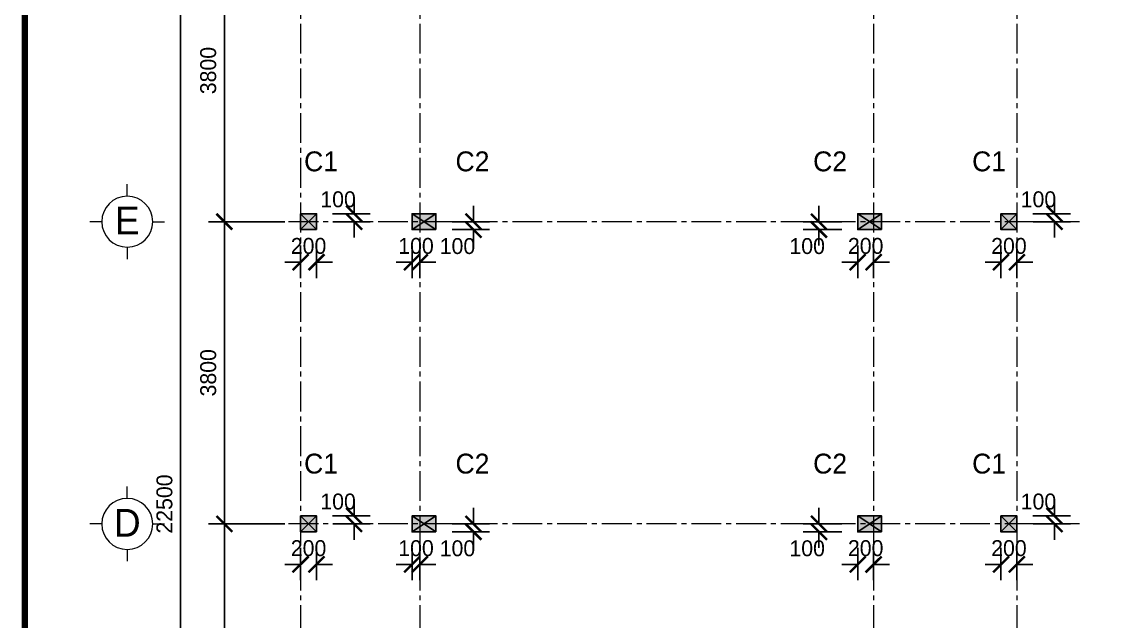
# Model space of a CAD drawing. Header units: inches. Extents: x 566748 to 757280, y 592180 to 740680.
# Drawn here: x 610508 to 624112, y 725600 to 733140 of the extents above; entities that cross this region are included whole.
import ezdxf
from ezdxf.enums import TextEntityAlignment as Align

# ---------------------------------------------------------------- set-up
doc = ezdxf.new("R2010")
doc.units = ezdxf.units.IN
doc.header["$MEASUREMENT"] = 0
doc.linetypes.add('ACAD_ISO10W100', pattern=[18, 12, -3, 0, -3])
doc.linetypes.add('CENTER2', pattern=[1.125, 0.75, -0.125, 0.125, -0.125])
for name, color, linetype in [('cot', 123, 'Continuous'), ('LAYER7', 7, 'Continuous'), ('TEXT', 4, 'Continuous')]:
    doc.layers.add(name, color=color, linetype=linetype)
for name, color, linetype, lineweight in [('NET GHI CHU', 7, 'Continuous', 13), ('NET KICH THUOC', 9, 'Continuous', 13), ('NET TRUC', 8, 'ACAD_ISO10W100', 9)]:
    doc.layers.add(name, color=color, linetype=linetype, lineweight=lineweight)
doc.styles.add('chu dan', font='Fonts5.ttf', dxfattribs={"height": 350})
doc.styles.add('DIM', font='Fonts5.ttf')
doc.styles.add('VNAVO', font='VARIALN.TTF', dxfattribs={"width": 1.1})
doc.dimstyles.new('M 1-100', dxfattribs={"dimtxt": 200, "dimasz": 200, "dimexe": 200, "dimexo": 200, "dimgap": 100, "dimtad": 1, "dimtoh": 1, "dimdec": 0, "dimzin": 0, "dimdsep": 46, "dimtxsty": 'DIM', "dimblk": 'ARCHTICK', "dimcen": 200, "dimdle": 200, "dimadec": 0, "dimazin": 0, "dimtfac": 1, "dimtdec": 0, "dimtix": 1, "dimtofl": 0, "dimtmove": 2, "dimatfit": 3, "dimfxl": 1, "dimtolj": 1, "dimtzin": 0, "dimarcsym": 0})

# ---------------------------------------------------------------- blocks, each defined once
blk = doc.blocks.new('_ArchTick')
at = {"color": 0, "linetype": 'ByBlock', "const_width": 0.15}
blk.add_lwpolyline([(-0.5, -0.5), (0.5, 0.5)], dxfattribs=at)
blk = doc.blocks.new('*D178')
at = {"layer": 'Defpoints', "color": 0}
for p in [(613055, 726825), (614013, 726825), (614013, 723025)]:
    blk.add_point(p, dxfattribs=at)
at = {"layer": 'NET KICH THUOC', "color": 0, "lineweight": -2}
for p, q in [((613055, 722825), (613055, 727025)), ((613813, 726825), (612855, 726825)), ((613813, 723025), (612855, 723025))]:
    blk.add_line(p, q, dxfattribs=at)
at = {"layer": 'NET KICH THUOC', "color": 0, "lineweight": -2, "xscale": 200, "yscale": 200, "zscale": 200}
for p, rotation in [((613055, 726825), 90), ((613055, 723025), 270)]:
    blk.add_blockref('_ArchTick', p, dxfattribs=dict(at, rotation=rotation))
at = {"layer": 'NET KICH THUOC', "color": 0, "insert": (612853, 724925), "char_height": 200, "attachment_point": 5, "rotation": 90, "style": 'DIM'}
blk.add_mtext('\\A1;3800', dxfattribs=at)
blk = doc.blocks.new('*D179')
at = {"layer": 'Defpoints', "color": 0}
for p in [(613055, 730625), (614013, 730625), (614013, 726825)]:
    blk.add_point(p, dxfattribs=at)
at = {"layer": 'NET KICH THUOC', "color": 0, "lineweight": -2}
for p, q in [((613055, 726625), (613055, 730825)), ((613813, 730625), (612855, 730625)), ((613813, 726825), (612855, 726825))]:
    blk.add_line(p, q, dxfattribs=at)
at = {"layer": 'NET KICH THUOC', "color": 0, "lineweight": -2, "xscale": 200, "yscale": 200, "zscale": 200}
for p, rotation in [((613055, 730625), 90), ((613055, 726825), 270)]:
    blk.add_blockref('_ArchTick', p, dxfattribs=dict(at, rotation=rotation))
at = {"layer": 'NET KICH THUOC', "color": 0, "insert": (612853, 728725), "char_height": 200, "attachment_point": 5, "rotation": 90, "style": 'DIM'}
blk.add_mtext('\\A1;3800', dxfattribs=at)
blk = doc.blocks.new('*D180')
at = {"layer": 'Defpoints', "color": 0}
for p in [(613055, 734425), (614013, 734425), (614013, 730625)]:
    blk.add_point(p, dxfattribs=at)
at = {"layer": 'NET KICH THUOC', "color": 0, "lineweight": -2}
for p, q in [((613055, 730425), (613055, 734625)), ((613813, 734425), (612855, 734425)), ((613813, 730625), (612855, 730625))]:
    blk.add_line(p, q, dxfattribs=at)
at = {"layer": 'NET KICH THUOC', "color": 0, "lineweight": -2, "xscale": 200, "yscale": 200, "zscale": 200}
for p, rotation in [((613055, 734425), 90), ((613055, 730625), 270)]:
    blk.add_blockref('_ArchTick', p, dxfattribs=dict(at, rotation=rotation))
at = {"layer": 'NET KICH THUOC', "color": 0, "insert": (612853, 732525), "char_height": 200, "attachment_point": 5, "rotation": 90, "style": 'DIM'}
blk.add_mtext('\\A1;3800', dxfattribs=at)
blk = doc.blocks.new('*D182')
at = {"layer": 'Defpoints', "color": 0}
for p in [(614013, 738325), (612505, 715825), (614013, 715825)]:
    blk.add_point(p, dxfattribs=at)
at = {"layer": 'NET KICH THUOC', "color": 0, "lineweight": -2}
for p, q in [((612505, 738525), (612505, 715625)), ((613813, 738325), (612305, 738325)), ((613813, 715825), (612305, 715825))]:
    blk.add_line(p, q, dxfattribs=at)
at = {"layer": 'NET KICH THUOC', "color": 0, "lineweight": -2, "xscale": 200, "yscale": 200, "zscale": 200}
for p, rotation in [((612505, 738325), 90), ((612505, 715825), 270)]:
    blk.add_blockref('_ArchTick', p, dxfattribs=dict(at, rotation=rotation))
at = {"layer": 'NET KICH THUOC', "color": 0, "insert": (612303, 727075), "char_height": 200, "attachment_point": 5, "rotation": 90, "style": 'DIM'}
blk.add_mtext('\\A1;22500', dxfattribs=at)
blk = doc.blocks.new('*D207')
at = {"layer": 'Defpoints', "color": 0}
for p in [(614013, 726725), (614213, 726725), (614213, 726316)]:
    blk.add_point(p, dxfattribs=at)
at = {"layer": 'NET KICH THUOC', "color": 0, "lineweight": -2}
for p, q in [((614013, 726525), (614013, 726116)), ((614213, 726525), (614213, 726116)), ((614013, 726316), (613813, 726316)), ((614213, 726316), (614413, 726316))]:
    blk.add_line(p, q, dxfattribs=at)
at = {"layer": 'NET KICH THUOC', "color": 0, "lineweight": -2, "xscale": 200, "yscale": 200, "zscale": 200}
blk.add_blockref('_ArchTick', (614013, 726316), dxfattribs=at)
at = {"layer": 'NET KICH THUOC', "color": 0, "lineweight": -2, "xscale": 200, "yscale": 200, "zscale": 200, "rotation": 180}
blk.add_blockref('_ArchTick', (614213, 726316), dxfattribs=at)
at = {"layer": 'NET KICH THUOC', "color": 0, "insert": (614113, 726519), "char_height": 200, "attachment_point": 5, "style": 'DIM'}
blk.add_mtext('\\A1;200', dxfattribs=at)
blk = doc.blocks.new('*D208')
at = {"layer": 'Defpoints', "color": 0}
for p in [(614213, 726925), (614686, 726925), (614218, 726825)]:
    blk.add_point(p, dxfattribs=at)
at = {"layer": 'NET KICH THUOC', "color": 0, "lineweight": -2}
for p, q in [((614686, 726925), (614686, 727125)), ((614413, 726925), (614886, 726925)), ((614418, 726825), (614886, 726825)), ((614686, 726825), (614686, 726625))]:
    blk.add_line(p, q, dxfattribs=at)
at = {"layer": 'NET KICH THUOC', "color": 0, "lineweight": -2, "xscale": 200, "yscale": 200, "zscale": 200}
for p, rotation in [((614686, 726925), 270), ((614686, 726825), 90)]:
    blk.add_blockref('_ArchTick', p, dxfattribs=dict(at, rotation=rotation))
at = {"layer": 'NET KICH THUOC', "color": 0, "insert": (614484, 727105), "char_height": 200, "attachment_point": 5, "style": 'DIM'}
blk.add_mtext('\\A1;100', dxfattribs=at)
blk = doc.blocks.new('*D209')
at = {"layer": 'Defpoints', "color": 0}
for p in [(615413, 726725), (615512, 726725), (615512, 726316)]:
    blk.add_point(p, dxfattribs=at)
at = {"layer": 'NET KICH THUOC', "color": 0, "lineweight": -2}
for p, q in [((615413, 726525), (615413, 726116)), ((615512, 726525), (615512, 726116)), ((615413, 726316), (615213, 726316)), ((615512, 726316), (615712, 726316))]:
    blk.add_line(p, q, dxfattribs=at)
at = {"layer": 'NET KICH THUOC', "color": 0, "lineweight": -2, "xscale": 200, "yscale": 200, "zscale": 200}
blk.add_blockref('_ArchTick', (615413, 726316), dxfattribs=at)
at = {"layer": 'NET KICH THUOC', "color": 0, "lineweight": -2, "xscale": 200, "yscale": 200, "zscale": 200, "rotation": 180}
blk.add_blockref('_ArchTick', (615512, 726316), dxfattribs=at)
at = {"layer": 'NET KICH THUOC', "color": 0, "insert": (615463, 726519), "char_height": 200, "attachment_point": 5, "style": 'DIM'}
blk.add_mtext('\\A1;100', dxfattribs=at)
blk = doc.blocks.new('*D210')
at = {"layer": 'Defpoints', "color": 0}
for p in [(615718, 726825), (615718, 726725), (616186, 726825)]:
    blk.add_point(p, dxfattribs=at)
at = {"layer": 'NET KICH THUOC', "color": 0, "lineweight": -2}
for p, q in [((616186, 726825), (616186, 727025)), ((615918, 726825), (616386, 726825)), ((615918, 726725), (616386, 726725)), ((616186, 726725), (616186, 726525))]:
    blk.add_line(p, q, dxfattribs=at)
at = {"layer": 'NET KICH THUOC', "color": 0, "lineweight": -2, "xscale": 200, "yscale": 200, "zscale": 200}
for p, rotation in [((616186, 726825), 270), ((616186, 726725), 90)]:
    blk.add_blockref('_ArchTick', p, dxfattribs=dict(at, rotation=rotation))
at = {"layer": 'NET KICH THUOC', "color": 0, "insert": (615984, 726517), "char_height": 200, "attachment_point": 5, "style": 'DIM'}
blk.add_mtext('\\A1;100', dxfattribs=at)
blk = doc.blocks.new('*D211')
at = {"layer": 'Defpoints', "color": 0}
for p in [(621013, 726725), (621213, 726725), (621213, 726316)]:
    blk.add_point(p, dxfattribs=at)
at = {"layer": 'NET KICH THUOC', "color": 0, "lineweight": -2}
for p, q in [((621013, 726525), (621013, 726116)), ((621213, 726525), (621213, 726116)), ((621013, 726316), (620813, 726316)), ((621213, 726316), (621413, 726316))]:
    blk.add_line(p, q, dxfattribs=at)
at = {"layer": 'NET KICH THUOC', "color": 0, "lineweight": -2, "xscale": 200, "yscale": 200, "zscale": 200}
blk.add_blockref('_ArchTick', (621013, 726316), dxfattribs=at)
at = {"layer": 'NET KICH THUOC', "color": 0, "lineweight": -2, "xscale": 200, "yscale": 200, "zscale": 200, "rotation": 180}
blk.add_blockref('_ArchTick', (621213, 726316), dxfattribs=at)
at = {"layer": 'NET KICH THUOC', "color": 0, "insert": (621113, 726519), "char_height": 200, "attachment_point": 5, "style": 'DIM'}
blk.add_mtext('\\A1;200', dxfattribs=at)
blk = doc.blocks.new('*D212')
at = {"layer": 'Defpoints', "color": 0}
for p in [(622813, 726725), (623013, 726725), (623013, 726316)]:
    blk.add_point(p, dxfattribs=at)
at = {"layer": 'NET KICH THUOC', "color": 0, "lineweight": -2}
for p, q in [((622813, 726525), (622813, 726116)), ((623013, 726525), (623013, 726116)), ((622813, 726316), (622613, 726316)), ((623013, 726316), (623213, 726316))]:
    blk.add_line(p, q, dxfattribs=at)
at = {"layer": 'NET KICH THUOC', "color": 0, "lineweight": -2, "xscale": 200, "yscale": 200, "zscale": 200}
blk.add_blockref('_ArchTick', (622813, 726316), dxfattribs=at)
at = {"layer": 'NET KICH THUOC', "color": 0, "lineweight": -2, "xscale": 200, "yscale": 200, "zscale": 200, "rotation": 180}
blk.add_blockref('_ArchTick', (623013, 726316), dxfattribs=at)
at = {"layer": 'NET KICH THUOC', "color": 0, "insert": (622913, 726519), "char_height": 200, "attachment_point": 5, "style": 'DIM'}
blk.add_mtext('\\A1;200', dxfattribs=at)
blk = doc.blocks.new('*D213')
at = {"layer": 'Defpoints', "color": 0}
for p in [(623013, 726925), (623486, 726925), (623018, 726825)]:
    blk.add_point(p, dxfattribs=at)
at = {"layer": 'NET KICH THUOC', "color": 0, "lineweight": -2}
for p, q in [((623486, 726925), (623486, 727125)), ((623213, 726925), (623686, 726925)), ((623218, 726825), (623686, 726825)), ((623486, 726825), (623486, 726625))]:
    blk.add_line(p, q, dxfattribs=at)
at = {"layer": 'NET KICH THUOC', "color": 0, "lineweight": -2, "xscale": 200, "yscale": 200, "zscale": 200}
for p, rotation in [((623486, 726925), 270), ((623486, 726825), 90)]:
    blk.add_blockref('_ArchTick', p, dxfattribs=dict(at, rotation=rotation))
at = {"layer": 'NET KICH THUOC', "color": 0, "insert": (623284, 727105), "char_height": 200, "attachment_point": 5, "style": 'DIM'}
blk.add_mtext('\\A1;100', dxfattribs=at)
blk = doc.blocks.new('*D214')
at = {"layer": 'Defpoints', "color": 0}
for p in [(620526, 726825), (621013, 726825), (621013, 726725)]:
    blk.add_point(p, dxfattribs=at)
at = {"layer": 'NET KICH THUOC', "color": 0, "lineweight": -2}
for p, q in [((620526, 726825), (620526, 727025)), ((620813, 726825), (620326, 726825)), ((620813, 726725), (620326, 726725)), ((620526, 726725), (620526, 726525))]:
    blk.add_line(p, q, dxfattribs=at)
at = {"layer": 'NET KICH THUOC', "color": 0, "lineweight": -2, "xscale": 200, "yscale": 200, "zscale": 200}
for p, rotation in [((620526, 726825), 270), ((620526, 726725), 90)]:
    blk.add_blockref('_ArchTick', p, dxfattribs=dict(at, rotation=rotation))
at = {"layer": 'NET KICH THUOC', "color": 0, "insert": (620378, 726517), "char_height": 200, "attachment_point": 5, "style": 'DIM'}
blk.add_mtext('\\A1;100', dxfattribs=at)
blk = doc.blocks.new('*D215')
at = {"layer": 'Defpoints', "color": 0}
for p in [(614013, 730525), (614213, 730525), (614213, 730116)]:
    blk.add_point(p, dxfattribs=at)
at = {"layer": 'NET KICH THUOC', "color": 0, "lineweight": -2}
for p, q in [((614013, 730325), (614013, 729916)), ((614213, 730325), (614213, 729916)), ((614013, 730116), (613813, 730116)), ((614213, 730116), (614413, 730116))]:
    blk.add_line(p, q, dxfattribs=at)
at = {"layer": 'NET KICH THUOC', "color": 0, "lineweight": -2, "xscale": 200, "yscale": 200, "zscale": 200}
blk.add_blockref('_ArchTick', (614013, 730116), dxfattribs=at)
at = {"layer": 'NET KICH THUOC', "color": 0, "lineweight": -2, "xscale": 200, "yscale": 200, "zscale": 200, "rotation": 180}
blk.add_blockref('_ArchTick', (614213, 730116), dxfattribs=at)
at = {"layer": 'NET KICH THUOC', "color": 0, "insert": (614113, 730319), "char_height": 200, "attachment_point": 5, "style": 'DIM'}
blk.add_mtext('\\A1;200', dxfattribs=at)
blk = doc.blocks.new('*D216')
at = {"layer": 'Defpoints', "color": 0}
for p in [(614213, 730725), (614686, 730725), (614218, 730625)]:
    blk.add_point(p, dxfattribs=at)
at = {"layer": 'NET KICH THUOC', "color": 0, "lineweight": -2}
for p, q in [((614686, 730725), (614686, 730925)), ((614413, 730725), (614886, 730725)), ((614418, 730625), (614886, 730625)), ((614686, 730625), (614686, 730425))]:
    blk.add_line(p, q, dxfattribs=at)
at = {"layer": 'NET KICH THUOC', "color": 0, "lineweight": -2, "xscale": 200, "yscale": 200, "zscale": 200}
for p, rotation in [((614686, 730725), 270), ((614686, 730625), 90)]:
    blk.add_blockref('_ArchTick', p, dxfattribs=dict(at, rotation=rotation))
at = {"layer": 'NET KICH THUOC', "color": 0, "insert": (614484, 730905), "char_height": 200, "attachment_point": 5, "style": 'DIM'}
blk.add_mtext('\\A1;100', dxfattribs=at)
blk = doc.blocks.new('*D217')
at = {"layer": 'Defpoints', "color": 0}
for p in [(615413, 730525), (615512, 730525), (615512, 730116)]:
    blk.add_point(p, dxfattribs=at)
at = {"layer": 'NET KICH THUOC', "color": 0, "lineweight": -2}
for p, q in [((615413, 730325), (615413, 729916)), ((615512, 730325), (615512, 729916)), ((615413, 730116), (615213, 730116)), ((615512, 730116), (615712, 730116))]:
    blk.add_line(p, q, dxfattribs=at)
at = {"layer": 'NET KICH THUOC', "color": 0, "lineweight": -2, "xscale": 200, "yscale": 200, "zscale": 200}
blk.add_blockref('_ArchTick', (615413, 730116), dxfattribs=at)
at = {"layer": 'NET KICH THUOC', "color": 0, "lineweight": -2, "xscale": 200, "yscale": 200, "zscale": 200, "rotation": 180}
blk.add_blockref('_ArchTick', (615512, 730116), dxfattribs=at)
at = {"layer": 'NET KICH THUOC', "color": 0, "insert": (615463, 730319), "char_height": 200, "attachment_point": 5, "style": 'DIM'}
blk.add_mtext('\\A1;100', dxfattribs=at)
blk = doc.blocks.new('*D218')
at = {"layer": 'Defpoints', "color": 0}
for p in [(615718, 730625), (615718, 730525), (616186, 730625)]:
    blk.add_point(p, dxfattribs=at)
at = {"layer": 'NET KICH THUOC', "color": 0, "lineweight": -2}
for p, q in [((616186, 730625), (616186, 730825)), ((615918, 730625), (616386, 730625)), ((615918, 730525), (616386, 730525)), ((616186, 730525), (616186, 730325))]:
    blk.add_line(p, q, dxfattribs=at)
at = {"layer": 'NET KICH THUOC', "color": 0, "lineweight": -2, "xscale": 200, "yscale": 200, "zscale": 200}
for p, rotation in [((616186, 730625), 270), ((616186, 730525), 90)]:
    blk.add_blockref('_ArchTick', p, dxfattribs=dict(at, rotation=rotation))
at = {"layer": 'NET KICH THUOC', "color": 0, "insert": (615984, 730317), "char_height": 200, "attachment_point": 5, "style": 'DIM'}
blk.add_mtext('\\A1;100', dxfattribs=at)
blk = doc.blocks.new('*D219')
at = {"layer": 'Defpoints', "color": 0}
for p in [(621013, 730525), (621213, 730525), (621213, 730116)]:
    blk.add_point(p, dxfattribs=at)
at = {"layer": 'NET KICH THUOC', "color": 0, "lineweight": -2}
for p, q in [((621013, 730325), (621013, 729916)), ((621213, 730325), (621213, 729916)), ((621013, 730116), (620813, 730116)), ((621213, 730116), (621413, 730116))]:
    blk.add_line(p, q, dxfattribs=at)
at = {"layer": 'NET KICH THUOC', "color": 0, "lineweight": -2, "xscale": 200, "yscale": 200, "zscale": 200}
blk.add_blockref('_ArchTick', (621013, 730116), dxfattribs=at)
at = {"layer": 'NET KICH THUOC', "color": 0, "lineweight": -2, "xscale": 200, "yscale": 200, "zscale": 200, "rotation": 180}
blk.add_blockref('_ArchTick', (621213, 730116), dxfattribs=at)
at = {"layer": 'NET KICH THUOC', "color": 0, "insert": (621113, 730319), "char_height": 200, "attachment_point": 5, "style": 'DIM'}
blk.add_mtext('\\A1;200', dxfattribs=at)
blk = doc.blocks.new('*D220')
at = {"layer": 'Defpoints', "color": 0}
for p in [(622813, 730525), (623013, 730525), (623013, 730116)]:
    blk.add_point(p, dxfattribs=at)
at = {"layer": 'NET KICH THUOC', "color": 0, "lineweight": -2}
for p, q in [((622813, 730325), (622813, 729916)), ((623013, 730325), (623013, 729916)), ((622813, 730116), (622613, 730116)), ((623013, 730116), (623213, 730116))]:
    blk.add_line(p, q, dxfattribs=at)
at = {"layer": 'NET KICH THUOC', "color": 0, "lineweight": -2, "xscale": 200, "yscale": 200, "zscale": 200}
blk.add_blockref('_ArchTick', (622813, 730116), dxfattribs=at)
at = {"layer": 'NET KICH THUOC', "color": 0, "lineweight": -2, "xscale": 200, "yscale": 200, "zscale": 200, "rotation": 180}
blk.add_blockref('_ArchTick', (623013, 730116), dxfattribs=at)
at = {"layer": 'NET KICH THUOC', "color": 0, "insert": (622913, 730319), "char_height": 200, "attachment_point": 5, "style": 'DIM'}
blk.add_mtext('\\A1;200', dxfattribs=at)
blk = doc.blocks.new('*D221')
at = {"layer": 'Defpoints', "color": 0}
for p in [(623013, 730725), (623486, 730725), (623018, 730625)]:
    blk.add_point(p, dxfattribs=at)
at = {"layer": 'NET KICH THUOC', "color": 0, "lineweight": -2}
for p, q in [((623486, 730725), (623486, 730925)), ((623213, 730725), (623686, 730725)), ((623218, 730625), (623686, 730625)), ((623486, 730625), (623486, 730425))]:
    blk.add_line(p, q, dxfattribs=at)
at = {"layer": 'NET KICH THUOC', "color": 0, "lineweight": -2, "xscale": 200, "yscale": 200, "zscale": 200}
for p, rotation in [((623486, 730725), 270), ((623486, 730625), 90)]:
    blk.add_blockref('_ArchTick', p, dxfattribs=dict(at, rotation=rotation))
at = {"layer": 'NET KICH THUOC', "color": 0, "insert": (623284, 730905), "char_height": 200, "attachment_point": 5, "style": 'DIM'}
blk.add_mtext('\\A1;100', dxfattribs=at)
blk = doc.blocks.new('*D222')
at = {"layer": 'Defpoints', "color": 0}
for p in [(620526, 730625), (621013, 730625), (621013, 730525)]:
    blk.add_point(p, dxfattribs=at)
at = {"layer": 'NET KICH THUOC', "color": 0, "lineweight": -2}
for p, q in [((620526, 730625), (620526, 730825)), ((620813, 730625), (620326, 730625)), ((620813, 730525), (620326, 730525)), ((620526, 730525), (620526, 730325))]:
    blk.add_line(p, q, dxfattribs=at)
at = {"layer": 'NET KICH THUOC', "color": 0, "lineweight": -2, "xscale": 200, "yscale": 200, "zscale": 200}
for p, rotation in [((620526, 730625), 270), ((620526, 730525), 90)]:
    blk.add_blockref('_ArchTick', p, dxfattribs=dict(at, rotation=rotation))
at = {"layer": 'NET KICH THUOC', "color": 0, "insert": (620378, 730317), "char_height": 200, "attachment_point": 5, "style": 'DIM'}
blk.add_mtext('\\A1;100', dxfattribs=at)
blk = doc.blocks.new('TRM')
at = {"layer": 'NET GHI CHU', "linetype": 'Continuous', "ltscale": 400}
for p, q in [((0, -150), (0, 0)), ((-320, -470), (-470, -470)), ((320, -470), (470, -470)), ((0, -790), (0, -940))]:
    blk.add_line(p, q, dxfattribs=at)
blk.add_circle((0, -470), 320, dxfattribs=at)
at = {"layer": 'NET GHI CHU', "style": 'chu dan'}
blk.add_attdef('TR', text='', height=350, dxfattribs=at).set_placement((0, -470), align=Align.MIDDLE_CENTER)

msp = doc.modelspace()

# ---------------------------------------------------------------- hatches: boundary and pattern name
at = {"layer": 'cot', "ltscale": 5}
h = msp.add_hatch(color=256, dxfattribs=at)
h.paths.add_polyline_path([(614112.9, 730625), (614012.9, 730725), (614012.9, 730525)])
h.paths.add_polyline_path([(614112.9, 730625), (614012.9, 730525), (614212.9, 730525)])
h.paths.add_polyline_path([(614212.9, 730725), (614112.9, 730625), (614212.9, 730525)])
h.paths.add_polyline_path([(614212.9, 730725), (614012.9, 730725), (614112.9, 730625)])
h = msp.add_hatch(color=256, dxfattribs=at)
h.paths.add_polyline_path([(615412.9, 730725), (615412.9, 730525), (615562.9, 730625)])
h.paths.add_polyline_path([(615562.9, 730625), (615712.9, 730725), (615412.9, 730725)])
h.paths.add_polyline_path([(615412.9, 730525), (615712.9, 730525), (615562.9, 730625)])
h.paths.add_polyline_path([(615562.9, 730625), (615712.9, 730525), (615712.9, 730725)])
h = msp.add_hatch(color=256, dxfattribs=at)
h.paths.add_polyline_path([(621012.9, 730725), (621012.9, 730525), (621162.9, 730625)])
h.paths.add_polyline_path([(621162.9, 730625), (621312.9, 730725), (621012.9, 730725)])
h.paths.add_polyline_path([(621012.9, 730525), (621312.9, 730525), (621162.9, 730625)])
h.paths.add_polyline_path([(621162.9, 730625), (621312.9, 730525), (621312.9, 730725)])
h = msp.add_hatch(color=256, dxfattribs=at)
h.paths.add_polyline_path([(622912.9, 730625), (622812.9, 730725), (622812.9, 730525)])
h.paths.add_polyline_path([(622912.9, 730625), (622812.9, 730525), (623012.9, 730525)])
h.paths.add_polyline_path([(623012.9, 730725), (622912.9, 730625), (623012.9, 730525)])
h.paths.add_polyline_path([(623012.9, 730725), (622812.9, 730725), (622912.9, 730625)])
h = msp.add_hatch(color=256, dxfattribs=at)
h.paths.add_polyline_path([(622912.9, 730625), (622812.9, 730725), (622812.9, 730525)])
h.paths.add_polyline_path([(622912.9, 730625), (622812.9, 730525), (623012.9, 730525)])
h.paths.add_polyline_path([(623012.9, 730725), (622912.9, 730625), (623012.9, 730525)])
h.paths.add_polyline_path([(623012.9, 730725), (622812.9, 730725), (622912.9, 730625)])
h = msp.add_hatch(color=256, dxfattribs=at)
h.paths.add_polyline_path([(614112.9, 726825), (614012.9, 726925), (614012.9, 726725)])
h.paths.add_polyline_path([(614112.9, 726825), (614012.9, 726725), (614212.9, 726725)])
h.paths.add_polyline_path([(614212.9, 726925), (614112.9, 726825), (614212.9, 726725)])
h.paths.add_polyline_path([(614212.9, 726925), (614012.9, 726925), (614112.9, 726825)])
h = msp.add_hatch(color=256, dxfattribs=at)
h.paths.add_polyline_path([(615412.9, 726925), (615412.9, 726725), (615562.9, 726825)])
h.paths.add_polyline_path([(615562.9, 726825), (615712.9, 726925), (615412.9, 726925)])
h.paths.add_polyline_path([(615412.9, 726725), (615712.9, 726725), (615562.9, 726825)])
h.paths.add_polyline_path([(615562.9, 726825), (615712.9, 726725), (615712.9, 726925)])
h = msp.add_hatch(color=256, dxfattribs=at)
h.paths.add_polyline_path([(621012.9, 726925), (621012.9, 726725), (621162.9, 726825)])
h.paths.add_polyline_path([(621162.9, 726825), (621312.9, 726925), (621012.9, 726925)])
h.paths.add_polyline_path([(621012.9, 726725), (621312.9, 726725), (621162.9, 726825)])
h.paths.add_polyline_path([(621162.9, 726825), (621312.9, 726725), (621312.9, 726925)])
h = msp.add_hatch(color=256, dxfattribs=at)
h.paths.add_polyline_path([(622912.9, 726825), (622812.9, 726925), (622812.9, 726725)])
h.paths.add_polyline_path([(622912.9, 726825), (622812.9, 726725), (623012.9, 726725)])
h.paths.add_polyline_path([(623012.9, 726925), (622912.9, 726825), (623012.9, 726725)])
h.paths.add_polyline_path([(623012.9, 726925), (622812.9, 726925), (622912.9, 726825)])
h = msp.add_hatch(color=256, dxfattribs=at)
h.paths.add_polyline_path([(622912.9, 726825), (622812.9, 726925), (622812.9, 726725)])
h.paths.add_polyline_path([(622912.9, 726825), (622812.9, 726725), (623012.9, 726725)])
h.paths.add_polyline_path([(623012.9, 726925), (622912.9, 726825), (623012.9, 726725)])
h.paths.add_polyline_path([(623012.9, 726925), (622812.9, 726925), (622912.9, 726825)])

# ---------------------------------------------------------------- linework, layer by layer
for p, q in [((614012.9, 730525), (614212.9, 730725)), ((614012.9, 730725), (614212.9, 730525)), ((615412.9, 730525), (615712.9, 730725)), ((615412.9, 730725), (615712.9, 730525)), ((621012.9, 730525), (621312.9, 730725)), ((621012.9, 730725), (621312.9, 730525)), ((622812.9, 730525), (623012.9, 730725)), ((622812.9, 730725), (623012.9, 730525)), ((622812.9, 730525), (623012.9, 730725)), ((622812.9, 730725), (623012.9, 730525)), ((614012.9, 726725), (614212.9, 726925)), ((614012.9, 726925), (614212.9, 726725)), ((615412.9, 726725), (615712.9, 726925)), ((615412.9, 726925), (615712.9, 726725)), ((621012.9, 726725), (621312.9, 726925)), ((621012.9, 726925), (621312.9, 726725)), ((622812.9, 726725), (623012.9, 726925)), ((622812.9, 726925), (623012.9, 726725)), ((622812.9, 726725), (623012.9, 726925)), ((622812.9, 726925), (623012.9, 726725))]:
    msp.add_line(p, q, dxfattribs=at)
for points in [[(614212.9, 730525), (614212.9, 730725), (614012.9, 730725), (614012.9, 730525)], [(615712.9, 730525), (615712.9, 730725), (615412.9, 730725), (615412.9, 730525)], [(621312.9, 730525), (621312.9, 730725), (621012.9, 730725), (621012.9, 730525)], [(623012.9, 730525), (623012.9, 730725), (622812.9, 730725), (622812.9, 730525)], [(623012.9, 730525), (623012.9, 730725), (622812.9, 730725), (622812.9, 730525)], [(614212.9, 726725), (614212.9, 726925), (614012.9, 726925), (614012.9, 726725)], [(615712.9, 726725), (615712.9, 726925), (615412.9, 726925), (615412.9, 726725)], [(621312.9, 726725), (621312.9, 726925), (621012.9, 726925), (621012.9, 726725)], [(623012.9, 726725), (623012.9, 726925), (622812.9, 726925), (622812.9, 726725)], [(623012.9, 726725), (623012.9, 726925), (622812.9, 726925), (622812.9, 726725)]]:
    msp.add_lwpolyline(points, close=True, dxfattribs=at)
at = {"layer": 'LAYER7', "linetype": 'Continuous', "const_width": 80}
msp.add_lwpolyline([(649748.3, 739717.8), (610548.3, 739717.8), (610548.3, 711942.9), (649748.3, 711942.9)], close=True, dxfattribs=at)
at = {"layer": 'NET TRUC', "linetype": 'CENTER2', "ltscale": 500}
for points in [[(614012.9, 739301.9), (614012.9, 714588.9)], [(615512.4, 739301.9), (615512.4, 714588.9)], [(621212.9, 739301.9), (621212.9, 714588.9)], [(623012.9, 739301.9), (623012.9, 714588.9)], [(623798.5, 730625), (612888, 730625)], [(623798.5, 726825), (612888, 726825)]]:
    msp.add_lwpolyline(points, dxfattribs=at)

# ---------------------------------------------------------------- block references
at = {"layer": 'TEXT'}
ref = msp.add_blockref('TRM', (611834.8, 730155), dxfattribs=dict(at, xscale=-1, rotation=180))
ref.add_attrib('TR', 'E', dxfattribs={"height": 350, "style": 'chu dan'}).set_placement((611834.8, 730639.2), align=Align.MIDDLE_CENTER)
ref = msp.add_blockref('TRM', (611834.8, 726355), dxfattribs=dict(at, xscale=-1, rotation=180))
ref.add_attrib('TR', 'D', dxfattribs={"height": 350, "style": 'chu dan'}).set_placement((611834.8, 726839.2), align=Align.MIDDLE_CENTER)

# ---------------------------------------------------------------- texts
at = {"layer": 'TEXT', "linetype": 'Continuous', "ltscale": 0.05, "char_height": 250, "attachment_point": 3, "style": 'VNAVO'}
for s, insert in [('{\\fVNI-Avo|b0|i0|c0|p2;C1}', (614484, 731508.2)), ('{\\fVNI-Avo|b0|i0|c0|p2;C2}', (616386.5, 731508.2)), ('{\\fVNI-Avo|b0|i0|c0|p2;C2}', (620880, 731508.2)), ('{\\fVNI-Avo|b0|i0|c0|p2;C1}', (622877.5, 731508.2)), ('{\\fVNI-Avo|b0|i0|c0|p2;C1}', (614484, 727708.2)), ('{\\fVNI-Avo|b0|i0|c0|p2;C2}', (616386.5, 727708.2)), ('{\\fVNI-Avo|b0|i0|c0|p2;C2}', (620880, 727708.2)), ('{\\fVNI-Avo|b0|i0|c0|p2;C1}', (622877.5, 727708.2))]:
    msp.add_mtext(s, dxfattribs=dict(at, insert=insert))

# ---------------------------------------------------------------- dimensions: what is measured, and where the dimension line sits
at = {"layer": 'NET KICH THUOC'}
for base, p1, p2, angle, picture, middle in [((612504.8, 715825), (614012.9, 738325), (614012.9, 715825), 90, '*D182', (612302.7, 727075)), ((613055.3, 734425), (614012.9, 730625), (614012.9, 734425), 90, '*D180', (612853.2, 732525)), ((613055.3, 730625), (614012.9, 726825), (614012.9, 730625), 90, '*D179', (612853.2, 728725)), ((614212.9, 730116.4), (614012.9, 730525), (614212.9, 730525), 180, '*D215', (614112.9, 730318.5)), ((615512.4399, 730116.4148), (615412.8664, 730525.0488), (615512.4399, 730525.0488), 180, '*D217', (615462.6531, 730318.5481)), ((621212.9, 730116.4), (621012.9, 730525), (621212.9, 730525), 180, '*D219', (621112.9, 730318.5)), ((623012.9, 730116.4), (622812.9, 730525), (623012.9, 730525), 180, '*D220', (622912.9, 730318.5)), ((613055.3, 726825), (614012.9, 723025), (614012.9, 726825), 90, '*D178', (612853.2, 724925)), ((614212.9, 726316.4), (614012.9, 726725), (614212.9, 726725), 180, '*D207', (614112.9, 726518.5)), ((615512.4399, 726316.4148), (615412.8664, 726725.0488), (615512.4399, 726725.0488), 180, '*D209', (615462.6531, 726518.5481)), ((621212.9, 726316.4), (621012.9, 726725), (621212.9, 726725), 180, '*D211', (621112.9, 726518.5)), ((623012.9, 726316.4), (622812.9, 726725), (623012.9, 726725), 180, '*D212', (622912.9, 726518.5))]:
    dim = msp.add_linear_dim(base=base, p1=p1, p2=p2, angle=angle, dimstyle='M 1-100', dxfattribs=at)
    dim.commit()
    dim.dimension.update_dxf_attribs({"geometry": picture, "text_midpoint": middle})
for base, p1, p2, picture, middle in [((614686.4, 730725), (614217.9, 730625), (614212.9, 730725), '*D216', (614484.3, 730905.4)), ((623486.4, 730725), (623017.9, 730625), (623012.9, 730725), '*D221', (623284.3, 730905.4)), ((616186.4, 730625), (615717.9, 730525), (615717.9, 730625), '*D218', (615984.3, 730316.9)), ((620525.9, 730625), (621012.9, 730525), (621012.9, 730625), '*D222', (620378.4, 730316.9)), ((614686.4, 726925), (614217.9, 726825), (614212.9, 726925), '*D208', (614484.3, 727105.4)), ((623486.4, 726925), (623017.9, 726825), (623012.9, 726925), '*D213', (623284.3, 727105.4)), ((616186.4, 726825), (615717.9, 726725), (615717.9, 726825), '*D210', (615984.3, 726516.9)), ((620525.9, 726825), (621012.9, 726725), (621012.9, 726825), '*D214', (620378.4, 726516.9))]:
    dim = msp.add_linear_dim(base=base, p1=p1, p2=p2, angle=90, dimstyle='M 1-100', dxfattribs=at)
    dim.commit()
    dim.dimension.update_dxf_attribs({"geometry": picture, "text_midpoint": middle, "dimtype": 160})

doc.saveas('drawing.dxf')
